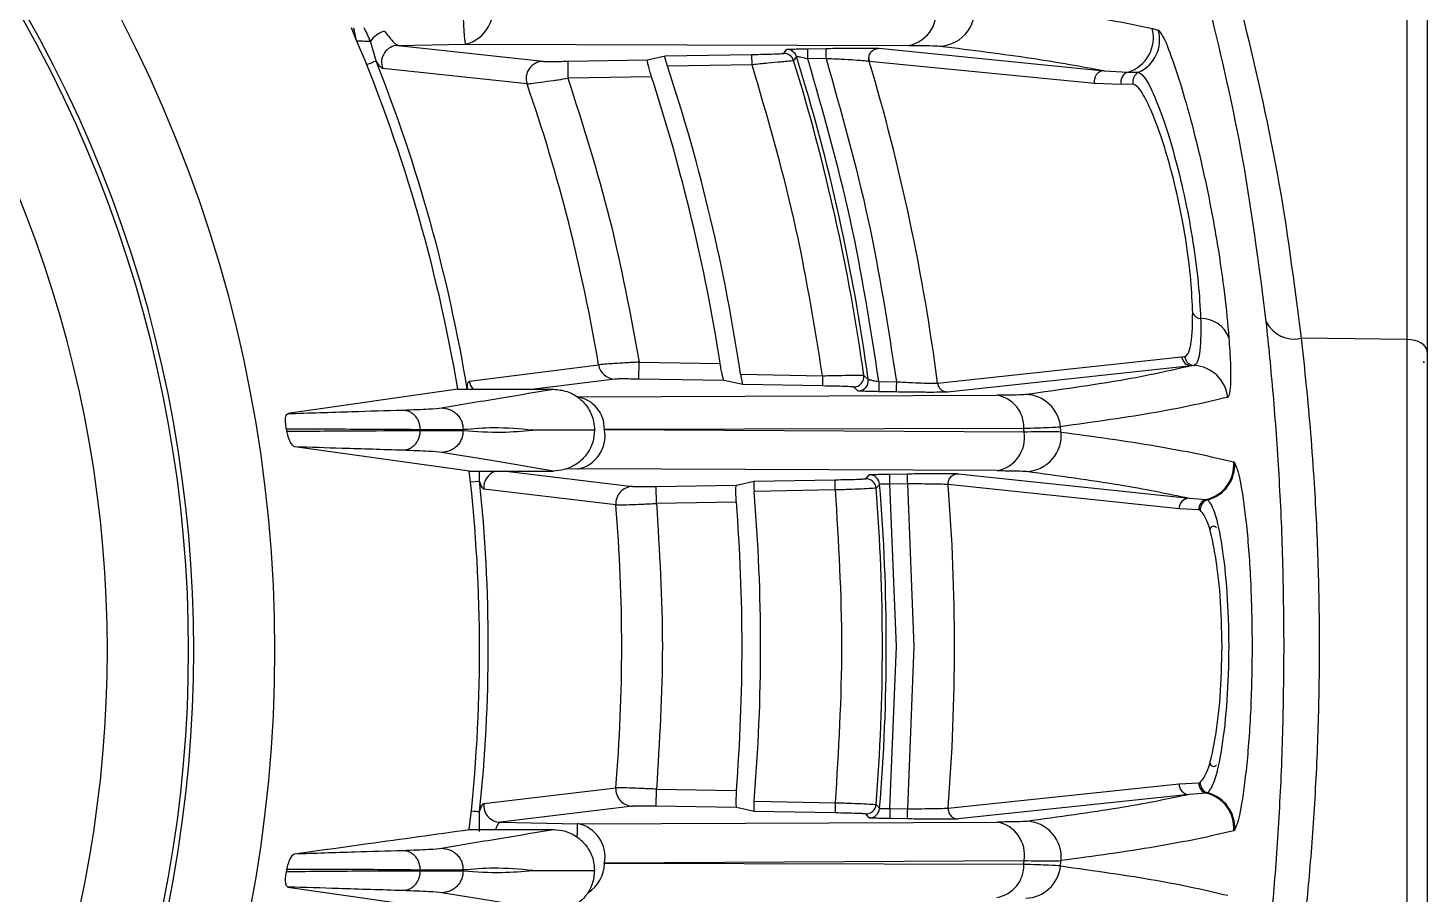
# Model space of a CAD drawing. Extents: x 7 to 135, y 3 to 97.
# Drawn here: x 130.494 to 132.547, y 41.153 to 42.424 of the extents above; entities that cross this region are included whole.
import ezdxf

# ---------------------------------------------------------------- set-up
doc = ezdxf.new("R2010")
doc.units = 0
doc.header["$MEASUREMENT"] = 0
doc.layers.add('OBJECT', color=7, linetype='CONTINUOUS')

msp = doc.modelspace()

# ---------------------------------------------------------------- linework, layer by layer
at = {"layer": 'OBJECT'}
for p, q in [((132.5466, 49.6965), (132.5466, 40.7239)), ((132.5171, 42.4468), (132.5171, 41.9668)), ((130.9759, 42.405), (130.972, 42.4237)), ((132.1433, 42.4231), (132.1525, 42.4203)), ((131.0047, 42.3754), (130.9966, 42.4041)), ((131.0372, 42.3982), (131.1361, 42.3999)), ((131.0372, 42.3982), (131.2492, 42.3748)), ((131.1361, 42.3999), (131.7866, 42.3981)), ((131.6029, 42.3864), (131.607, 42.3922)), ((131.6381, 42.3932), (131.6646, 42.3937)), ((131.6384, 42.3782), (131.6381, 42.3932)), ((131.7423, 42.3939), (132.073, 42.361)), ((131.2859, 42.3749), (131.403, 42.3769)), ((131.2859, 42.3749), (131.2863, 42.3499)), ((131.403, 42.3769), (131.4288, 42.3826)), ((131.4288, 42.3826), (131.5562, 42.3848)), ((131.5565, 42.3698), (131.4324, 42.3677)), ((131.5565, 42.3698), (131.5562, 42.3848)), ((131.6216, 42.3816), (131.6174, 42.3759)), ((131.6649, 42.3787), (131.6384, 42.3782)), ((131.7277, 42.3789), (131.7283, 42.3746)), ((131.7284, 42.3747), (131.7278, 42.3789)), ((132.0589, 42.3424), (131.7284, 42.3747)), ((131.2262, 42.3416), (131.0145, 42.3642)), ((131.409, 42.352), (131.2863, 42.3499)), ((132.073, 42.361), (132.1079, 42.359)), ((132.1079, 42.359), (132.1235, 42.3587)), ((132.0978, 42.341), (132.0589, 42.3424)), ((132.1153, 42.3414), (132.0978, 42.341)), ((132.5171, 41.9668), (132.3618, 41.9684)), ((132.5171, 41.9668), (132.5171, 41.0662)), ((131.8285, 41.9026), (132.1865, 41.9413)), ((132.1865, 41.9413), (132.191, 41.9417)), ((132.5417, 41.9345), (132.5417, 41.9346)), ((131.1416, 41.9056), (131.3311, 41.9295)), ((131.3904, 41.9085), (131.3908, 41.9335)), ((131.3908, 41.9335), (131.5096, 41.9314)), ((131.5395, 41.9156), (131.6598, 41.9135)), ((131.6598, 41.9135), (131.6595, 41.8985)), ((131.7203, 41.914), (131.7268, 41.9082)), ((132.201, 41.9281), (131.843, 41.8895)), ((132.2049, 41.9286), (132.201, 41.9281)), ((132.5417, 41.9323), (132.5417, 41.9323)), ((131.1246, 41.8937), (130.8755, 41.8579)), ((131.1246, 41.8937), (131.2649, 41.8937)), ((131.1377, 41.8937), (131.1385, 41.8938)), ((131.3551, 41.9086), (131.2368, 41.8937)), ((131.5156, 41.9063), (131.3904, 41.9085)), ((131.5429, 41.9006), (131.5156, 41.9063)), ((131.6595, 41.8985), (131.5429, 41.9006)), ((131.7117, 41.8912), (131.7052, 41.897)), ((131.7424, 41.9051), (131.7681, 41.9047)), ((131.3002, 41.8824), (131.9153, 41.8848)), ((131.7679, 41.8897), (131.7421, 41.8901)), ((131.0694, 41.8343), (131.0694, 41.8331)), ((131.1326, 41.8344), (131.1326, 41.833)), ((131.3252, 41.8338), (131.3252, 41.8336)), ((131.3397, 41.8351), (131.9549, 41.8365)), ((131.9555, 41.8309), (131.3398, 41.8343)), ((131.1416, 41.7737), (130.8854, 41.8091)), ((131.1416, 41.7737), (131.2649, 41.7737)), ((131.1566, 41.759), (131.1567, 41.7737)), ((131.1956, 41.7737), (131.3809, 41.751)), ((131.3003, 41.7767), (131.2821, 41.7764)), ((131.9158, 41.7743), (131.3003, 41.7767)), ((131.7584, 41.7692), (131.7839, 41.7697)), ((131.8586, 41.7698), (132.1976, 41.7339)), ((132.2643, 41.7862), (132.263, 41.7872)), ((131.1434, 41.7576), (131.1566, 41.759)), ((131.4158, 41.751), (131.5335, 41.7531)), ((131.4162, 41.7261), (131.4158, 41.751)), ((131.5335, 41.7531), (131.5594, 41.7588)), ((131.5594, 41.7588), (131.6781, 41.7609)), ((131.6784, 41.7459), (131.6781, 41.7609)), ((131.7231, 41.7624), (131.7284, 41.7682)), ((131.7436, 41.7544), (131.7383, 41.7486)), ((131.7842, 41.7547), (131.7587, 41.7543)), ((131.7683, 41.5165), (131.7587, 41.7543)), ((131.7842, 41.7547), (131.7938, 41.5165)), ((131.844, 41.7548), (131.844, 41.7537)), ((131.8441, 41.7537), (131.844, 41.7548)), ((132.1831, 41.718), (131.8441, 41.7537)), ((131.3566, 41.7239), (131.1628, 41.7473)), ((131.6784, 41.7459), (131.5594, 41.7438)), ((132.1976, 41.7339), (132.2232, 41.7321)), ((132.2232, 41.7321), (132.225, 41.7315)), ((131.5334, 41.7281), (131.4162, 41.7261)), ((132.2119, 41.7166), (132.1831, 41.718)), ((132.2138, 41.7161), (132.2119, 41.7166)), ((131.7587, 41.2788), (131.7683, 41.5165)), ((131.7938, 41.5165), (131.7842, 41.2783)), ((131.1628, 41.2857), (131.3566, 41.3091)), ((131.4158, 41.282), (131.4162, 41.307)), ((131.4162, 41.307), (131.5334, 41.3049)), ((131.8441, 41.2793), (132.1831, 41.315)), ((132.1976, 41.2991), (131.8586, 41.2632)), ((132.1831, 41.315), (132.2119, 41.3164)), ((132.2232, 41.3009), (132.1976, 41.2991)), ((132.2119, 41.3164), (132.2138, 41.3169)), ((132.225, 41.3015), (132.2232, 41.3009)), ((131.3809, 41.282), (131.1871, 41.2583)), ((131.5335, 41.2799), (131.4158, 41.282)), ((131.5594, 41.2742), (131.5335, 41.2799)), ((131.5594, 41.2892), (131.6784, 41.2871)), ((131.7383, 41.2844), (131.7436, 41.2786)), ((131.7587, 41.2788), (131.7842, 41.2783)), ((131.844, 41.2793), (131.844, 41.2782)), ((131.844, 41.2782), (131.8441, 41.2793)), ((131.1567, 41.2449), (131.1566, 41.274)), ((131.1871, 41.2583), (131.3003, 41.2563)), ((131.3003, 41.2563), (131.9158, 41.2587)), ((131.6781, 41.2721), (131.5594, 41.2742)), ((131.7284, 41.2648), (131.7231, 41.2706)), ((131.7839, 41.2633), (131.7584, 41.2638)), ((131.1416, 41.2477), (131.2649, 41.2477)), ((132.263, 41.2458), (132.2643, 41.2468)), ((131.9549, 41.1965), (131.3397, 41.1979)), ((131.3398, 41.1987), (131.9555, 41.2021)), ((131.0694, 41.1871), (131.0694, 41.1883)), ((131.1326, 41.187), (131.1326, 41.1884)), ((131.3252, 41.1876), (131.3252, 41.1878)), ((130.8755, 41.1634), (131.1246, 41.1277))]:
    msp.add_line(p, q, dxfattribs=at)
at = {"layer": 'OBJECT', "flags": 128}
for points in [[(130.9765, 42.405), (130.979, 42.4049), (130.982, 42.4048), (130.9849, 42.4046), (130.9877, 42.4045), (130.9902, 42.4044), (130.9926, 42.4043), (130.9948, 42.4042), (130.9966, 42.4041)], [(131.6646, 42.3937), (131.6646, 42.3934), (131.6646, 42.3925), (131.6647, 42.3911), (131.6647, 42.3892), (131.6647, 42.3869), (131.6648, 42.3844), (131.6648, 42.3816), (131.6649, 42.3787)], [(130.9909, 42.3699), (130.9936, 42.371), (130.997, 42.3723), (130.9999, 42.3735), (131.0022, 42.3744), (131.0038, 42.375), (131.0047, 42.3754)], [(132.5466, 41.9488), (132.5461, 41.9523), (132.5444, 41.9556), (132.5417, 41.9587), (132.538, 41.9614), (132.5336, 41.9637), (132.5285, 41.9654), (132.5229, 41.9664), (132.5171, 41.9668)], [(131.7424, 41.9051), (131.7423, 41.9022), (131.7423, 41.8994), (131.7422, 41.8969), (131.7422, 41.8946), (131.7422, 41.8927), (131.7421, 41.8913), (131.7421, 41.8905), (131.7421, 41.8901)], [(131.7681, 41.9047), (131.7681, 41.9018), (131.768, 41.899), (131.768, 41.8964), (131.768, 41.8942), (131.7679, 41.8923), (131.7679, 41.8909), (131.7679, 41.89), (131.7679, 41.8897)], [(131.7839, 41.7697), (131.7839, 41.7694), (131.7839, 41.7685), (131.784, 41.7671), (131.784, 41.7652), (131.784, 41.7629), (131.7841, 41.7604), (131.7841, 41.7576), (131.7842, 41.7547)], [(131.7587, 41.7543), (131.7586, 41.7571), (131.7586, 41.7599), (131.7585, 41.7625), (131.7585, 41.7648), (131.7584, 41.7666), (131.7584, 41.768), (131.7584, 41.7689), (131.7584, 41.7692)], [(131.6784, 41.2871), (131.6783, 41.2842), (131.6783, 41.2815), (131.6782, 41.2789), (131.6782, 41.2766), (131.6782, 41.2748), (131.6781, 41.2734), (131.6781, 41.2725), (131.6781, 41.2721)], [(131.7587, 41.2788), (131.7586, 41.2759), (131.7586, 41.2731), (131.7585, 41.2705), (131.7585, 41.2682), (131.7584, 41.2664), (131.7584, 41.265), (131.7584, 41.2641), (131.7584, 41.2638)], [(131.7842, 41.2783), (131.7841, 41.2754), (131.7841, 41.2726), (131.784, 41.2701), (131.784, 41.2678), (131.784, 41.2659), (131.7839, 41.2645), (131.7839, 41.2636), (131.7839, 41.2633)], [(131.1446, 41.2752), (131.1448, 41.2752), (131.1484, 41.2748), (131.1515, 41.2745), (131.1539, 41.2742), (131.1557, 41.2741), (131.1566, 41.274)]]:
    msp.add_lwpolyline(points, dxfattribs=at)
at = {"layer": 'OBJECT'}
for centre, radius, start, end in [((128.8466, 41.5107), 2.0098, 315.4001, 44.5999), ((128.8466, 41.5107), 1.8907, 318.3698, 41.6302), ((128.8466, 41.5107), 1.8831, 318.6329, 41.3671), ((128.8466, 41.5107), 1.764, 319.599, 40.401), ((131.1241, 42.4504), 0.0519, 283.4062, 19.6375), ((131.7757, 42.4481), 0.0512, 282.3927, 16.906), ((131.8303, 42.4496), 0.0525, 271.4584, 17.2011), ((128.8466, 41.5107), 2.31, 9.5438, 23.2808), ((131.0276, 42.3832), 0.0374, 106.7495, 146.016), ((132.0926, 42.4093), 0.0526, 286.9458, 15.2623), ((132.1017, 42.4066), 0.0526, 294.466, 15.102), ((131.0378, 42.3732), 0.025, 91.5274, 201.121), ((131.6031, 42.3714), 0.015, 17.2451, 90.9856), ((131.6073, 42.3772), 0.015, 17.3296, 90.9862), ((128.8466, 41.5165), 2.3227, 9.3487, 21.7023), ((131.2499, 42.3497), 0.025, 91.5013, 198.9276), ((128.8466, 41.5165), 2.7223, 8.4312, 18.2199), ((128.8466, 41.5165), 2.901, 7.876, 17.2309), ((128.8466, 41.5165), 2.9067, 7.7442, 17.3155), ((131.7296, 42.3706), 0.00426, 106.2795, 106.8054), ((128.8466, 41.5165), 3.0068, 7.3777, 16.5831), ((128.8466, 41.5165), 3.0068, 7.3777, 16.5831), ((128.8466, 41.5165), 2.6951, 8.8556, 18.0596), ((132.0734, 42.3461), 0.015, 91.5632, 194.2879), ((132.1124, 42.3446), 0.015, 107.32, 194.1889), ((132.1298, 42.345), 0.015, 114.911, 194.0512), ((128.8466, 41.5165), 2.5186, 9.4377, 19.1243), ((132.215, 42.0109), 0.0134, 204.0681, 267.815), ((132.2153, 41.9542), 0.0433, 20.2315, 91.1563), ((132.3517, 42.013), 0.0457, 206.2356, 282.7698), ((132.2014, 41.9431), 0.0149, 186.9989, 268.6154), ((132.2058, 41.9435), 0.0149, 186.9849, 266.5621), ((131.3557, 41.9335), 0.0249, 189.2358, 268.6975), ((131.7054, 41.912), 0.015, 269.0252, 7.851), ((132.202, 41.8762), 0.0525, 6.1133, 86.8309), ((131.1663, 41.9098), 0.0251, 189.5654, 219.7813), ((131.712, 41.9062), 0.015, 269.0248, 7.7192), ((131.2929, 41.8361), 0.0468, 358.7191, 81.0744), ((131.9079, 41.8383), 0.0471, 357.8394, 80.9476), ((131.9568, 41.8335), 0.0524, 5.6748, 88.6969), ((131.2912, 41.8253), 0.0495, 280.6002, 10.4822), ((128.8466, 41.5165), 3.1248, 5.7738, 5.8783), ((128.8466, 41.5165), 3.1787, 5.6762, 5.8165), ((131.907, 41.8227), 0.0492, 280.3884, 9.5393), ((131.9575, 41.8257), 0.0525, 271.3644, 5.6754), ((128.8466, 41.5107), 2.31, 353.4625, 6.5375), ((131.1878, 41.7497), 0.025, 106.8806, 185.6461), ((132.2107, 41.7831), 0.0525, 283.7619, 4.4778), ((132.2118, 41.7825), 0.0527, 284.5221, 4.0618), ((128.8466, 41.5165), 2.3227, 354.0063, 5.9937), ((131.3815, 41.726), 0.025, 91.3766, 184.7414), ((131.7234, 41.7474), 0.015, 4.6084, 90.9812), ((131.7286, 41.7532), 0.015, 4.7141, 90.9812), ((128.8466, 41.5165), 2.9067, 355.3046, 4.6954), ((128.8466, 41.5165), 3.0068, 355.4759, 4.5241), ((131.8446, 41.7464), 0.00728, 94.3556, 94.664), ((128.8466, 41.5165), 3.0068, 355.4759, 4.5241), ((128.8466, 41.5165), 2.7223, 355.2106, 4.7894), ((128.8466, 41.5165), 2.901, 355.4106, 4.5894), ((132.198, 41.719), 0.015, 91.4561, 183.5253), ((132.2268, 41.7175), 0.015, 104.0858, 183.5496), ((132.229, 41.7169), 0.0151, 105.1709, 182.8183), ((128.8466, 41.5165), 2.5186, 355.2757, 4.7243), ((128.8466, 41.5165), 2.6951, 355.497, 4.503), ((132.2334, 41.6877), 0.005, 32.5681, 180), ((132.2334, 41.3453), 0.005, 180, 327.4319), ((131.3815, 41.307), 0.025, 175.2586, 268.6234), ((132.198, 41.314), 0.015, 176.4746, 268.5438), ((132.2268, 41.3155), 0.015, 176.4507, 255.9139), ((132.229, 41.3161), 0.0151, 177.1817, 254.8291), ((132.2107, 41.2499), 0.0525, 355.5222, 76.2381), ((132.2118, 41.2505), 0.0527, 355.9382, 75.478), ((131.1877, 41.2833), 0.025, 174.3065, 268.6167), ((131.7234, 41.2856), 0.015, 269.0191, 355.3913), ((131.7286, 41.2798), 0.015, 269.0186, 355.2858), ((131.8446, 41.2866), 0.00728, 265.336, 265.6444), ((131.907, 41.2103), 0.0492, 350.4607, 79.6116), ((131.9575, 41.2073), 0.0525, 354.3246, 88.6356), ((131.2912, 41.2077), 0.0495, 349.5178, 79.3998), ((131.2866, 41.1996), 0.0532, 303.058, 358.1623), ((131.9079, 41.1947), 0.0471, 279.0526, 2.1605), ((128.8466, 41.5165), 3.1248, 354.1217, 354.2262), ((128.8466, 41.5165), 3.1787, 354.1835, 354.3238), ((131.9568, 41.1995), 0.0524, 271.3029, 354.3252)]:
    msp.add_arc(centre, radius, start, end, dxfattribs=at)
for centre, major_axis, ratio, start_param, end_param in [((132.54, 41.9323), (0, 0.02), 0.087489, 4.712389, 4.825014), ((129.2078, 41.5107), (1.6983, 0), 0.977124, 0.194908, 0.196859), ((129.2078, 41.5107), (1.6983, 0), 0.977124, 6.086326, 6.088277)]:
    msp.add_ellipse(centre, major_axis=major_axis, ratio=ratio, start_param=start_param, end_param=end_param, dxfattribs=at)
for points, knots in [([(131.1319, 42.4556), (131.1321, 42.4487), (131.1325, 42.4378), (131.1331, 42.4262), (131.1334, 42.4205), (131.1336, 42.4178), (131.1337, 42.4164), (131.1338, 42.4157), (131.1338, 42.4154), (131.1338, 42.4152), (131.1338, 42.4152), (131.1338, 42.4151), (131.1338, 42.4151), (131.1338, 42.4151), (131.1338, 42.4151), (131.1338, 42.4151), (131.1338, 42.4151), (131.1338, 42.4151), (131.1338, 42.4151), (131.1341, 42.4134), (131.1342, 42.4092), (131.1352, 42.4021), (131.1357, 42.4008), (131.1361, 42.3999)], [0, 0, 0, 0, 0.239334, 0.376216, 0.448939, 0.486362, 0.505338, 0.514893, 0.519686, 0.522086, 0.523288, 0.523889, 0.524189, 0.52434, 0.524415, 0.524452, 0.524471, 0.52448, 0.524485, 0.524489, 0.607251, 0.760495, 1, 1, 1, 1]), ([(131.8805, 42.4652), (131.9141, 42.4608), (131.9832, 42.4519), (132.0717, 42.4379), (132.119, 42.4281), (132.1433, 42.4231)], [0, 0, 0, 0, 0.315, 0.648332, 1, 1, 1, 1]), ([(132.3108, 41.9928), (132.3, 42.0776), (132.2797, 42.2364), (132.2422, 42.3934), (132.2248, 42.4666)], [0, 0, 0, 0, 0.533731, 1, 1, 1, 1]), ([(132.2744, 42.4494), (132.2933, 42.3699), (132.3312, 42.2105), (132.3516, 42.0492), (132.3618, 41.9684)], [0, 0, 0, 0, 0.4987888, 1, 1, 1, 1]), ([(130.9966, 42.4041), (130.9962, 42.4051), (130.9955, 42.4066), (130.9944, 42.4092), (130.9928, 42.4127), (130.9904, 42.4177), (130.9884, 42.4216), (130.9874, 42.4237)], [0, 0, 0, 0, 0.155252, 0.251305, 0.411996, 0.691496, 1, 1, 1, 1]), ([(131.0169, 42.419), (131.0212, 42.4135), (131.0277, 42.4052), (131.0341, 42.3992), (131.0362, 42.3985), (131.0372, 42.3982)], [0, 0, 0, 0, 0.498083, 0.757944, 1, 1, 1, 1]), ([(132.1525, 42.4203), (132.1551, 42.4173), (132.1602, 42.4113), (132.1743, 42.375), (132.1909, 42.3231), (132.2085, 42.2574), (132.2253, 42.1833), (132.2395, 42.1063), (132.2503, 42.0311), (132.2541, 41.9898), (132.2559, 41.9692)], [0, 0, 0, 0, 0.125399, 0.250033, 0.374937, 0.500007, 0.625107, 0.75017, 0.875156, 1, 1, 1, 1]), ([(131.5562, 42.3848), (131.5622, 42.3849), (131.574, 42.3852), (131.5895, 42.3856), (131.5983, 42.386), (131.6022, 42.3862), (131.6026, 42.3863), (131.6029, 42.3864)], [0, 0, 0, 0, 0.249796, 0.499322, 0.748641, 0.874246, 1, 1, 1, 1]), ([(131.607, 42.3922), (131.6072, 42.3922), (131.6075, 42.3923), (131.6101, 42.3925), (131.6159, 42.3927), (131.6262, 42.393), (131.6341, 42.3932), (131.6381, 42.3932)], [0, 0, 0, 0, 0.125387, 0.250871, 0.500274, 0.749234, 1, 1, 1, 1]), ([(131.6646, 42.3937), (131.6739, 42.3938), (131.6925, 42.3941), (131.7169, 42.3943), (131.7357, 42.3943), (131.7401, 42.394), (131.7423, 42.3939)], [0, 0, 0, 0, 0.250139, 0.500155, 0.750081, 1, 1, 1, 1]), ([(131.7277, 42.3789), (131.7279, 42.3809), (131.7283, 42.3838), (131.7302, 42.3874), (131.7328, 42.3904), (131.7369, 42.3932), (131.7406, 42.3937), (131.7423, 42.3939)], [0, 0, 0, 0, 0.251217, 0.383338, 0.515968, 0.770808, 1, 1, 1, 1]), ([(131.7866, 42.3981), (131.7978, 42.398), (131.8202, 42.3979), (131.8278, 42.3974), (131.8316, 42.3971)], [0, 0, 0, 0, 0.501562, 1, 1, 1, 1]), ([(131.8316, 42.3971), (131.8788, 42.3913), (131.9734, 42.3795), (132.0397, 42.3672), (132.073, 42.361)], [0, 0, 0, 0, 0.498752, 1, 1, 1, 1]), ([(131.0145, 42.3642), (131.0133, 42.3648), (131.0109, 42.366), (131.0067, 42.3723), (131.0047, 42.3754)], [0, 0, 0, 0, 0.502297, 1, 1, 1, 1]), ([(131.2492, 42.3748), (131.2503, 42.3747), (131.2524, 42.3746), (131.2613, 42.3746), (131.2728, 42.3747), (131.2815, 42.3748), (131.2859, 42.3749)], [0, 0, 0, 0, 0.249808, 0.499704, 0.749175, 1, 1, 1, 1]), ([(131.409, 42.352), (131.4081, 42.3549), (131.4063, 42.3606), (131.4041, 42.3682), (131.4029, 42.3738), (131.4026, 42.3765), (131.4029, 42.3768), (131.403, 42.3769)], [0, 0, 0, 0, 0.226999, 0.454289, 0.67365, 0.882634, 1, 1, 1, 1]), ([(131.4324, 42.3677), (131.4318, 42.3694), (131.4307, 42.3728), (131.4295, 42.3774), (131.4287, 42.3807), (131.4285, 42.3823), (131.4287, 42.3825), (131.4288, 42.3826)], [0, 0, 0, 0, 0.227057, 0.454411, 0.67366, 0.882514, 1, 1, 1, 1]), ([(131.6174, 42.3759), (131.6165, 42.3757), (131.615, 42.3754), (131.6072, 42.3745), (131.5969, 42.3735), (131.5799, 42.3719), (131.5643, 42.3705), (131.5565, 42.3698)], [0, 0, 0, 0, 0.243737, 0.370645, 0.50077, 0.750265, 1, 1, 1, 1]), ([(131.6598, 41.9135), (131.6473, 41.9907), (131.6223, 42.1449), (131.5784, 42.2948), (131.5565, 42.3698)], [0, 0, 0, 0, 0.5, 1, 1, 1, 1]), ([(131.6384, 42.3782), (131.636, 42.3788), (131.6319, 42.3797), (131.6274, 42.3807), (131.6246, 42.3812), (131.6229, 42.3815), (131.6218, 42.3817), (131.6217, 42.3817), (131.6216, 42.3816)], [0, 0, 0, 0, 0.289501, 0.499701, 0.63435, 0.761751, 0.883156, 1, 1, 1, 1]), ([(131.7424, 41.9051), (131.73, 41.9851), (131.7051, 42.1449), (131.6606, 42.3005), (131.6384, 42.3782)], [0, 0, 0, 0, 0.5, 1, 1, 1, 1]), ([(131.7283, 42.3746), (131.7266, 42.3749), (131.7229, 42.3754), (131.7076, 42.3764), (131.6874, 42.3776), (131.6724, 42.3783), (131.6649, 42.3787)], [0, 0, 0, 0, 0.239397, 0.499824, 0.74984, 1, 1, 1, 1]), ([(131.6649, 42.3787), (131.687, 42.3008), (131.7312, 42.1449), (131.7558, 41.9847), (131.7681, 41.9047)], [0, 0, 0, 0, 0.5, 1, 1, 1, 1]), ([(131.2262, 42.3416), (131.2278, 42.3418), (131.2311, 42.3421), (131.2454, 42.3441), (131.2605, 42.3462), (131.2743, 42.3481), (131.2816, 42.3492), (131.2863, 42.3499)], [0, 0, 0, 0, 0.239221, 0.499413, 0.749031, 0.83492, 1, 1, 1, 1]), ([(131.2863, 42.3499), (131.3081, 42.2816), (131.3516, 42.1449), (131.3777, 42.004), (131.3908, 41.9335)], [0, 0, 0, 0, 0.5, 1, 1, 1, 1]), ([(132.1235, 42.3587), (132.1266, 42.3567), (132.1328, 42.3528), (132.1468, 42.3246), (132.1623, 42.2836), (132.178, 42.2311), (132.1924, 42.1713), (132.2038, 42.1088), (132.2118, 42.0476), (132.2136, 42.0142), (132.2145, 41.9975)], [0, 0, 0, 0, 0.1259449, 0.2510607, 0.3759106, 0.5005459, 0.6251226, 0.7498247, 0.8747774, 1, 1, 1, 1]), ([(132.2028, 42.0054), (132.2022, 42.0209), (132.201, 42.052), (132.1938, 42.1092), (132.1831, 42.1678), (132.1694, 42.2238), (132.1541, 42.2727), (132.1389, 42.3107), (132.125, 42.3364), (132.1185, 42.3397), (132.1153, 42.3414)], [0, 0, 0, 0, 0.124852, 0.24967, 0.374509, 0.499431, 0.624474, 0.749587, 0.874619, 1, 1, 1, 1]), ([(132.191, 41.9417), (132.1928, 41.9426), (132.1963, 41.9445), (132.2001, 41.9576), (132.2026, 41.9773), (132.2027, 41.996), (132.2028, 42.0054)], [0, 0, 0, 0, 0.249686, 0.500038, 0.748855, 1, 1, 1, 1]), ([(132.2145, 41.9975), (132.2146, 41.9874), (132.2149, 41.9672), (132.213, 41.9459), (132.2098, 41.9317), (132.2065, 41.9296), (132.2049, 41.9286)], [0, 0, 0, 0, 0.251033, 0.499842, 0.750237, 1, 1, 1, 1]), ([(132.3369, 41.5165), (132.3366, 41.5591), (132.3358, 41.6446), (132.33, 41.7689), (132.3215, 41.8875), (132.3144, 41.9577), (132.3108, 41.9928)], [0, 0, 0, 0, 0.2495485, 0.4999685, 0.7498325, 1, 1, 1, 1]), ([(132.2559, 41.9692), (132.2568, 41.9564), (132.2585, 41.931), (132.2586, 41.904), (132.2573, 41.8858), (132.2553, 41.8831), (132.2542, 41.8818)], [0, 0, 0, 0, 0.251428, 0.50031, 0.75055, 1, 1, 1, 1]), ([(132.3618, 41.9684), (132.3644, 41.9454), (132.3694, 41.9009), (132.3759, 41.829), (132.3822, 41.7418), (132.3872, 41.6374), (132.3891, 41.517), (132.3872, 41.3965), (132.3816, 41.2784), (132.3728, 41.165), (132.3655, 41.098), (132.3618, 41.0646)], [0, 0, 0, 0, 0.08716, 0.168378, 0.249871, 0.377197, 0.499566, 0.621999, 0.749352, 0.874781, 1, 1, 1, 1]), ([(132.5417, 41.9345), (132.5417, 41.9343), (132.5417, 41.9336), (132.5417, 41.9329), (132.5417, 41.9323)], [0, 0, 0, 0, 0.250082, 1, 1, 1, 1]), ([(132.5466, 41.9488), (132.5466, 41.9183), (132.5466, 41.8561), (132.5466, 41.7501), (132.5466, 41.6358), (132.5466, 41.5165), (132.5466, 41.3972), (132.5466, 41.2829), (132.5466, 41.1769), (132.5466, 41.1147), (132.5466, 41.0842)], [0, 0, 0, 0, 0.1193153, 0.2433734, 0.3708078, 0.5, 0.6291923, 0.7566267, 0.8806848, 1, 1, 1, 1]), ([(131.3908, 41.9335), (131.3865, 41.9332), (131.3782, 41.9327), (131.3644, 41.9319), (131.3494, 41.931), (131.3359, 41.93), (131.3327, 41.9296), (131.3311, 41.9295)], [0, 0, 0, 0, 0.150499, 0.28421, 0.500576, 0.757156, 1, 1, 1, 1]), ([(131.5156, 41.9063), (131.5153, 41.9066), (131.5147, 41.9073), (131.5134, 41.9118), (131.5119, 41.9182), (131.5106, 41.9252), (131.5099, 41.9297), (131.5096, 41.9314)], [0, 0, 0, 0, 0.215818, 0.431529, 0.649864, 0.870926, 1, 1, 1, 1]), ([(131.5395, 41.9156), (131.5397, 41.9139), (131.5403, 41.9105), (131.5412, 41.9059), (131.542, 41.9025), (131.5426, 41.9008), (131.5429, 41.9006), (131.5429, 41.9006)], [0, 0, 0, 0, 0.220976, 0.441913, 0.663512, 0.883732, 1, 1, 1, 1]), ([(131.6598, 41.9135), (131.6648, 41.9136), (131.6726, 41.9138), (131.6874, 41.914), (131.7001, 41.9142), (131.7102, 41.9143), (131.7179, 41.9142), (131.7193, 41.9141), (131.7203, 41.914)], [0, 0, 0, 0, 0.160615, 0.251041, 0.500138, 0.632037, 0.759464, 1, 1, 1, 1]), ([(132.201, 41.9281), (132.1694, 41.9209), (132.1062, 41.9065), (132.0074, 41.8927), (131.958, 41.8858)], [0, 0, 0, 0, 0.499931, 1, 1, 1, 1]), ([(131.1009, 41.8664), (131.1311, 41.8715), (131.1851, 41.8806), (131.2405, 41.8897), (131.2649, 41.8937)], [0, 0, 0, 0, 0.560008, 1, 1, 1, 1]), ([(131.1385, 41.8938), (131.1387, 41.8971), (131.1392, 41.9038), (131.1408, 41.905), (131.1416, 41.9056)], [0, 0, 0, 0, 0.500346, 1, 1, 1, 1]), ([(131.2649, 41.8937), (131.2717, 41.893), (131.2854, 41.8917), (131.3036, 41.8812), (131.3172, 41.8658), (131.3242, 41.849), (131.3249, 41.8381), (131.3252, 41.8338)], [0, 0, 0, 0, 0.2172039, 0.434334, 0.6501679, 0.8643911, 1, 1, 1, 1]), ([(131.3904, 41.9085), (131.3861, 41.9086), (131.3776, 41.9087), (131.3665, 41.9088), (131.3581, 41.9087), (131.3561, 41.9086), (131.3551, 41.9086)], [0, 0, 0, 0, 0.250059, 0.50002, 0.749737, 1, 1, 1, 1]), ([(131.7052, 41.897), (131.7044, 41.8971), (131.7028, 41.8973), (131.6921, 41.8978), (131.6771, 41.8982), (131.6654, 41.8984), (131.6595, 41.8985)], [0, 0, 0, 0, 0.2499363, 0.49971, 0.7494137, 1, 1, 1, 1]), ([(131.7268, 41.9082), (131.7271, 41.9081), (131.7275, 41.9079), (131.7295, 41.9075), (131.7318, 41.907), (131.7348, 41.9064), (131.7385, 41.9057), (131.741, 41.9053), (131.7424, 41.9051)], [0, 0, 0, 0, 0.237394, 0.36548, 0.499845, 0.685089, 0.826416, 1, 1, 1, 1]), ([(131.7681, 41.9047), (131.7762, 41.9043), (131.7909, 41.9035), (131.8098, 41.9027), (131.8236, 41.9024), (131.8269, 41.9025), (131.8285, 41.9026)], [0, 0, 0, 0, 0.275543, 0.500051, 0.755367, 1, 1, 1, 1]), ([(131.8285, 41.9026), (131.8289, 41.9009), (131.8297, 41.8974), (131.8332, 41.8931), (131.8378, 41.8902), (131.8413, 41.8897), (131.843, 41.8895)], [0, 0, 0, 0, 0.241912, 0.499999, 0.758085, 1, 1, 1, 1]), ([(131.7421, 41.8901), (131.7382, 41.8902), (131.7304, 41.8904), (131.7204, 41.8906), (131.7133, 41.8909), (131.7123, 41.8911), (131.7117, 41.8912)], [0, 0, 0, 0, 0.250073, 0.499952, 0.749382, 1, 1, 1, 1]), ([(131.843, 41.8895), (131.841, 41.8894), (131.8369, 41.8892), (131.819, 41.8891), (131.7953, 41.8892), (131.777, 41.8895), (131.7679, 41.8897)], [0, 0, 0, 0, 0.249736, 0.499486, 0.749259, 1, 1, 1, 1]), ([(131.958, 41.8858), (131.9545, 41.8856), (131.9474, 41.8851), (131.926, 41.8849), (131.9153, 41.8848)], [0, 0, 0, 0, 0.501551, 1, 1, 1, 1]), ([(132.2542, 41.8818), (132.2222, 41.8743), (132.1587, 41.8596), (132.0586, 41.8456), (132.009, 41.8386)], [0, 0, 0, 0, 0.50338, 1, 1, 1, 1]), ([(130.8733, 41.8353), (130.8731, 41.8363), (130.8727, 41.8382), (130.8723, 41.8415), (130.8719, 41.8452), (130.8719, 41.8497), (130.8727, 41.8563), (130.8743, 41.8572), (130.8755, 41.8579)], [0, 0, 0, 0, 0.052381, 0.104941, 0.166385, 0.263156, 0.457427, 1, 1, 1, 1]), ([(130.8755, 41.8579), (130.9067, 41.8589), (130.9624, 41.8607), (131.0192, 41.8625), (131.0442, 41.8632)], [0, 0, 0, 0, 0.560034, 1, 1, 1, 1]), ([(131.0442, 41.8632), (131.0582, 41.8637), (131.086, 41.8647), (131.0959, 41.8658), (131.1009, 41.8664)], [0, 0, 0, 0, 0.500727, 1, 1, 1, 1]), ([(131.0442, 41.8632), (131.0474, 41.8628), (131.0522, 41.8622), (131.058, 41.8586), (131.0621, 41.8548), (131.0653, 41.8502), (131.0684, 41.8435), (131.069, 41.8379), (131.0694, 41.8343)], [0, 0, 0, 0, 0.239578, 0.368438, 0.5, 0.631563, 0.760422, 1, 1, 1, 1]), ([(131.1009, 41.8664), (131.1048, 41.8659), (131.111, 41.8653), (131.1184, 41.8613), (131.1235, 41.8571), (131.1276, 41.852), (131.1315, 41.8446), (131.1322, 41.8384), (131.1326, 41.8344)], [0, 0, 0, 0, 0.239487, 0.36838, 0.500001, 0.631622, 0.760516, 1, 1, 1, 1]), ([(131.0694, 41.8343), (131.0328, 41.8345), (130.9674, 41.8349), (130.9021, 41.8351), (130.8733, 41.8353)], [0, 0, 0, 0, 0.5600036, 1, 1, 1, 1]), ([(130.8739, 41.8321), (130.9104, 41.8323), (130.9756, 41.8328), (131.0407, 41.833), (131.0694, 41.8331)], [0, 0, 0, 0, 0.560005, 1, 1, 1, 1]), ([(130.8854, 41.8091), (130.8844, 41.8096), (130.8826, 41.8103), (130.8795, 41.815), (130.8769, 41.821), (130.8749, 41.8276), (130.8742, 41.8308), (130.8739, 41.8321)], [0, 0, 0, 0, 0.307716, 0.577846, 0.849686, 0.938705, 1, 1, 1, 1]), ([(131.0694, 41.8331), (131.069, 41.8295), (131.0684, 41.8239), (131.0653, 41.8172), (131.0621, 41.8125), (131.058, 41.8088), (131.0522, 41.8052), (131.0474, 41.8045), (131.0442, 41.8041)], [0, 0, 0, 0, 0.239576, 0.368438, 0.5, 0.631562, 0.760422, 1, 1, 1, 1]), ([(131.1326, 41.8344), (131.1268, 41.8343), (131.1153, 41.8342), (131.0847, 41.8342), (131.0694, 41.8343)], [0, 0, 0, 0, 0.499957, 1, 1, 1, 1]), ([(131.0694, 41.8331), (131.0847, 41.8331), (131.1153, 41.8331), (131.1268, 41.833), (131.1326, 41.833)], [0, 0, 0, 0, 0.500043, 1, 1, 1, 1]), ([(131.1326, 41.833), (131.1322, 41.829), (131.1315, 41.8228), (131.1276, 41.8154), (131.1235, 41.8102), (131.1184, 41.8061), (131.111, 41.8021), (131.1048, 41.8014), (131.1009, 41.801)], [0, 0, 0, 0, 0.239485, 0.368379, 0.5, 0.63162, 0.760514, 1, 1, 1, 1]), ([(131.2344, 41.8337), (131.2154, 41.8354), (131.1815, 41.8384), (131.1476, 41.8356), (131.1326, 41.8344)], [0, 0, 0, 0, 0.560059, 1, 1, 1, 1]), ([(131.1326, 41.833), (131.1516, 41.8317), (131.1856, 41.8294), (131.2195, 41.8324), (131.2344, 41.8337)], [0, 0, 0, 0, 0.559941, 1, 1, 1, 1]), ([(131.3244, 41.8337), (131.3243, 41.8337), (131.3074, 41.8337), (131.28, 41.8337), (131.2503, 41.8337), (131.2372, 41.8337), (131.2345, 41.8337), (131.2344, 41.8337)], [0, 0, 0, 0, 0.002274, 0.563506, 0.91051, 0.997261, 1, 1, 1, 1]), ([(131.3252, 41.8336), (131.3247, 41.8277), (131.3236, 41.8151), (131.3144, 41.7975), (131.2998, 41.7834), (131.2824, 41.7751), (131.2703, 41.7741), (131.2649, 41.7737)], [0, 0, 0, 0, 0.187683, 0.40036, 0.613504, 0.827952, 1, 1, 1, 1]), ([(131.3252, 41.8338), (131.325, 41.8338), (131.3248, 41.8337), (131.3245, 41.8337), (131.3244, 41.8337)], [0, 0, 0, 0, 0.56, 1, 1, 1, 1]), ([(131.3244, 41.8337), (131.3245, 41.8337), (131.3248, 41.8336), (131.3251, 41.8336), (131.3252, 41.8336)], [0, 0, 0, 0, 0.560003, 1, 1, 1, 1]), ([(131.3398, 41.8343), (131.3398, 41.8343), (131.3397, 41.8344), (131.3396, 41.8344), (131.3395, 41.8345), (131.3395, 41.8346), (131.3395, 41.8347), (131.3395, 41.8348), (131.3395, 41.8348), (131.3395, 41.8349), (131.3395, 41.835), (131.3395, 41.835), (131.3396, 41.8351), (131.3397, 41.8351), (131.3397, 41.8351)], [0, 0, 0, 0, 0.148713, 0.270417, 0.325991, 0.38103, 0.499355, 0.560287, 0.614855, 0.66649, 0.718951, 0.77602, 0.84074, 1, 1, 1, 1]), ([(131.9549, 41.8365), (131.9686, 41.8369), (131.9956, 41.8376), (132.0045, 41.8383), (132.009, 41.8386)], [0, 0, 0, 0, 0.503406, 1, 1, 1, 1]), ([(132.0098, 41.8309), (132.0054, 41.8311), (131.9964, 41.8314), (131.9694, 41.831), (131.9555, 41.8309)], [0, 0, 0, 0, 0.488528, 1, 1, 1, 1]), ([(132.0098, 41.8309), (132.034, 41.8276), (132.0839, 41.8209), (132.1502, 41.8104), (132.2121, 41.7991), (132.2458, 41.7912), (132.263, 41.7872)], [0, 0, 0, 0, 0.22962, 0.472827, 0.72962, 1, 1, 1, 1]), ([(131.0442, 41.8041), (131.0144, 41.8051), (130.9611, 41.8067), (130.9085, 41.8084), (130.8854, 41.8091)], [0, 0, 0, 0, 0.559976, 1, 1, 1, 1]), ([(131.1009, 41.801), (131.0959, 41.8015), (131.086, 41.8026), (131.0582, 41.8036), (131.0442, 41.8041)], [0, 0, 0, 0, 0.499273, 1, 1, 1, 1]), ([(131.2649, 41.7737), (131.2348, 41.7788), (131.181, 41.7879), (131.1253, 41.797), (131.1009, 41.801)], [0, 0, 0, 0, 0.56001, 1, 1, 1, 1]), ([(131.7839, 41.7697), (131.793, 41.7698), (131.8112, 41.7701), (131.8348, 41.7703), (131.8525, 41.7702), (131.8566, 41.77), (131.8586, 41.7698)], [0, 0, 0, 0, 0.250086, 0.50011, 0.750077, 1, 1, 1, 1]), ([(131.844, 41.7548), (131.8442, 41.7567), (131.8445, 41.7596), (131.8463, 41.7631), (131.8482, 41.7655), (131.8506, 41.7674), (131.854, 41.7693), (131.8568, 41.7696), (131.8586, 41.7698)], [0, 0, 0, 0, 0.242731, 0.37241, 0.504174, 0.63533, 0.763258, 1, 1, 1, 1]), ([(131.9158, 41.7743), (131.9266, 41.7742), (131.9481, 41.774), (131.9552, 41.7735), (131.9588, 41.7733)], [0, 0, 0, 0, 0.501585, 1, 1, 1, 1]), ([(131.9588, 41.7733), (132.0064, 41.7669), (132.1016, 41.754), (132.1656, 41.7406), (132.1976, 41.7339)], [0, 0, 0, 0, 0.499771, 1, 1, 1, 1]), ([(132.2643, 41.7862), (132.267, 41.7796), (132.2723, 41.7664), (132.2814, 41.7024), (132.2886, 41.6164), (132.2896, 41.5498), (132.2901, 41.5165)], [0, 0, 0, 0, 0.250566, 0.50035, 0.750175, 1, 1, 1, 1]), ([(131.1628, 41.7473), (131.1619, 41.7479), (131.16, 41.7491), (131.1577, 41.7557), (131.1566, 41.759)], [0, 0, 0, 0, 0.500835, 1, 1, 1, 1]), ([(131.3809, 41.751), (131.3819, 41.7509), (131.3838, 41.7508), (131.3921, 41.7508), (131.4031, 41.7508), (131.4115, 41.751), (131.4158, 41.751)], [0, 0, 0, 0, 0.249997, 0.499942, 0.749548, 1, 1, 1, 1]), ([(131.5334, 41.7281), (131.5332, 41.7309), (131.5328, 41.7365), (131.5326, 41.744), (131.5327, 41.7496), (131.533, 41.7526), (131.5334, 41.753), (131.5335, 41.7531)], [0, 0, 0, 0, 0.216321, 0.432666, 0.648512, 0.864294, 1, 1, 1, 1]), ([(131.5594, 41.7588), (131.5592, 41.7586), (131.559, 41.7582), (131.5588, 41.7555), (131.5589, 41.7517), (131.5591, 41.7475), (131.5593, 41.7448), (131.5594, 41.7438)], [0, 0, 0, 0, 0.216892, 0.4338198, 0.6499254, 0.8655489, 1, 1, 1, 1]), ([(131.6781, 41.7609), (131.684, 41.761), (131.6956, 41.7612), (131.7104, 41.7616), (131.7209, 41.7621), (131.7224, 41.7623), (131.7231, 41.7624)], [0, 0, 0, 0, 0.249995, 0.499787, 0.749466, 1, 1, 1, 1]), ([(131.7284, 41.7682), (131.7289, 41.7683), (131.7299, 41.7684), (131.7368, 41.7687), (131.7467, 41.769), (131.7545, 41.7692), (131.7584, 41.7692)], [0, 0, 0, 0, 0.250028, 0.49986, 0.749221, 1, 1, 1, 1]), ([(131.7587, 41.7543), (131.7575, 41.7543), (131.7554, 41.7544), (131.7517, 41.7545), (131.7477, 41.7546), (131.7443, 41.7546), (131.7438, 41.7545), (131.7436, 41.7544)], [0, 0, 0, 0, 0.142656, 0.273845, 0.500996, 0.753143, 1, 1, 1, 1]), ([(131.844, 41.7537), (131.8425, 41.7538), (131.8393, 41.7541), (131.8252, 41.7545), (131.806, 41.7547), (131.7915, 41.7547), (131.7842, 41.7547)], [0, 0, 0, 0, 0.2373225, 0.5000742, 0.750006, 1, 1, 1, 1]), ([(131.7383, 41.7486), (131.7373, 41.7485), (131.7353, 41.7482), (131.7218, 41.7475), (131.7059, 41.7469), (131.6911, 41.7463), (131.6827, 41.746), (131.6784, 41.7459)], [0, 0, 0, 0, 0.247956, 0.499511, 0.729887, 0.860094, 1, 1, 1, 1]), ([(132.225, 41.7315), (132.2285, 41.7266), (132.2355, 41.7167), (132.2461, 41.6662), (132.2537, 41.5973), (132.2566, 41.5164), (132.2537, 41.4356), (132.2461, 41.3667), (132.2355, 41.3163), (132.2285, 41.3064), (132.225, 41.3015)], [0, 0, 0, 0, 0.125649, 0.250726, 0.375502, 0.500092, 0.624667, 0.749422, 0.874515, 1, 1, 1, 1]), ([(131.3566, 41.7239), (131.3581, 41.7239), (131.3614, 41.7239), (131.3753, 41.7244), (131.3945, 41.7251), (131.409, 41.7257), (131.4162, 41.7261)], [0, 0, 0, 0, 0.235024, 0.499888, 0.74993, 1, 1, 1, 1]), ([(132.2459, 41.5165), (132.2453, 41.5417), (132.2442, 41.5921), (132.236, 41.6563), (132.2251, 41.7028), (132.2176, 41.7117), (132.2138, 41.7161)], [0, 0, 0, 0, 0.249291, 0.4989525, 0.7490836, 1, 1, 1, 1]), ([(132.2138, 41.3169), (132.2176, 41.3213), (132.2251, 41.3302), (132.236, 41.3767), (132.2442, 41.4409), (132.2453, 41.4913), (132.2459, 41.5165)], [0, 0, 0, 0, 0.25068, 0.500935, 0.750645, 1, 1, 1, 1]), ([(132.2901, 41.5165), (132.2896, 41.4832), (132.2886, 41.4165), (132.2814, 41.3305), (132.2723, 41.2666), (132.267, 41.2534), (132.2643, 41.2468)], [0, 0, 0, 0, 0.24993, 0.499886, 0.749919, 1, 1, 1, 1]), ([(132.3108, 41.0402), (132.3144, 41.0753), (132.3216, 41.1457), (132.33, 41.2641), (132.3358, 41.3885), (132.3366, 41.4738), (132.3369, 41.5165)], [0, 0, 0, 0, 0.250229, 0.500882, 0.749824, 1, 1, 1, 1]), ([(131.4162, 41.307), (131.409, 41.3073), (131.3945, 41.3079), (131.3758, 41.3086), (131.3617, 41.309), (131.3583, 41.3091), (131.3566, 41.3091)], [0, 0, 0, 0, 0.249952, 0.499907, 0.745029, 1, 1, 1, 1]), ([(131.5334, 41.3049), (131.5332, 41.3021), (131.5328, 41.2965), (131.5326, 41.289), (131.5327, 41.2834), (131.533, 41.2804), (131.5334, 41.28), (131.5335, 41.2799)], [0, 0, 0, 0, 0.216322, 0.432667, 0.648513, 0.864295, 1, 1, 1, 1]), ([(132.1976, 41.2991), (132.1656, 41.2924), (132.1016, 41.279), (132.0064, 41.2662), (131.9588, 41.2597)], [0, 0, 0, 0, 0.500229, 1, 1, 1, 1]), ([(131.1566, 41.274), (131.1577, 41.2773), (131.16, 41.2839), (131.1619, 41.2851), (131.1628, 41.2857)], [0, 0, 0, 0, 0.500465, 1, 1, 1, 1]), ([(131.4158, 41.282), (131.4115, 41.282), (131.4031, 41.2822), (131.3921, 41.2822), (131.3839, 41.2822), (131.3819, 41.2821), (131.3809, 41.282)], [0, 0, 0, 0, 0.250009, 0.499959, 0.749586, 1, 1, 1, 1]), ([(131.5594, 41.2892), (131.5592, 41.2875), (131.559, 41.2842), (131.5588, 41.2797), (131.5589, 41.2763), (131.5591, 41.2745), (131.5593, 41.2743), (131.5594, 41.2742)], [0, 0, 0, 0, 0.216298, 0.432619, 0.648381, 0.864066, 1, 1, 1, 1]), ([(131.6784, 41.2871), (131.6827, 41.287), (131.6911, 41.2867), (131.7059, 41.2861), (131.7218, 41.2855), (131.7353, 41.2848), (131.7373, 41.2845), (131.7383, 41.2844)], [0, 0, 0, 0, 0.140047, 0.270376, 0.500938, 0.752269, 1, 1, 1, 1]), ([(131.7436, 41.2786), (131.7438, 41.2785), (131.7443, 41.2784), (131.7477, 41.2784), (131.7517, 41.2785), (131.7554, 41.2786), (131.7575, 41.2787), (131.7587, 41.2788)], [0, 0, 0, 0, 0.247048, 0.499453, 0.726375, 0.857452, 1, 1, 1, 1]), ([(131.7842, 41.2783), (131.7915, 41.2783), (131.806, 41.2783), (131.8252, 41.2785), (131.8393, 41.2789), (131.8425, 41.2792), (131.844, 41.2793)], [0, 0, 0, 0, 0.250493, 0.500021, 0.76271, 1, 1, 1, 1]), ([(131.844, 41.2782), (131.8442, 41.2763), (131.8445, 41.2734), (131.8464, 41.2699), (131.8483, 41.2675), (131.8506, 41.2656), (131.854, 41.2637), (131.8568, 41.2634), (131.8586, 41.2632)], [0, 0, 0, 0, 0.242729, 0.372404, 0.504164, 0.635316, 0.763247, 1, 1, 1, 1]), ([(131.1871, 41.2583), (131.1864, 41.258), (131.1847, 41.2573), (131.1823, 41.2534), (131.1805, 41.2493), (131.1798, 41.2477)], [0, 0, 0, 0, 0.346385, 0.7416439, 1, 1, 1, 1]), ([(131.7231, 41.2706), (131.7224, 41.2707), (131.7209, 41.2709), (131.7104, 41.2714), (131.6956, 41.2718), (131.684, 41.272), (131.6781, 41.2721)], [0, 0, 0, 0, 0.249981, 0.499765, 0.749448, 1, 1, 1, 1]), ([(131.7584, 41.2638), (131.7545, 41.2638), (131.7467, 41.264), (131.7369, 41.2643), (131.7299, 41.2646), (131.7289, 41.2647), (131.7284, 41.2648)], [0, 0, 0, 0, 0.250044, 0.499886, 0.749259, 1, 1, 1, 1]), ([(131.8586, 41.2632), (131.8566, 41.263), (131.8525, 41.2628), (131.8348, 41.2627), (131.8112, 41.2629), (131.793, 41.2632), (131.7839, 41.2633)], [0, 0, 0, 0, 0.249768, 0.499525, 0.749279, 1, 1, 1, 1]), ([(131.9588, 41.2597), (131.9552, 41.2595), (131.948, 41.259), (131.9265, 41.2588), (131.9158, 41.2587)], [0, 0, 0, 0, 0.50157, 1, 1, 1, 1]), ([(130.8854, 41.2122), (130.9212, 41.2172), (131.0069, 41.229), (131.092, 41.2408), (131.1416, 41.2477)], [0, 0, 0, 0, 0.417435, 1, 1, 1, 1]), ([(131.1009, 41.2204), (131.1311, 41.2255), (131.1851, 41.2346), (131.2405, 41.2437), (131.2649, 41.2477)], [0, 0, 0, 0, 0.5600081, 1, 1, 1, 1]), ([(131.2649, 41.2477), (131.2708, 41.2472), (131.2835, 41.2461), (131.3013, 41.2369), (131.3156, 41.2222), (131.3239, 41.2049), (131.3248, 41.193), (131.3252, 41.1878)], [0, 0, 0, 0, 0.1876, 0.404762, 0.620774, 0.835176, 1, 1, 1, 1]), ([(131.3, 41.2364), (131.3, 41.2385), (131.3001, 41.2436), (131.3001, 41.2499), (131.3002, 41.2551), (131.3002, 41.2559), (131.3003, 41.2563)], [0, 0, 0, 0, 0.176413, 0.429627, 0.704165, 1, 1, 1, 1]), ([(132.263, 41.2458), (132.2458, 41.2418), (132.2121, 41.2339), (132.1502, 41.2226), (132.0839, 41.2121), (132.034, 41.2054), (132.0098, 41.2021)], [0, 0, 0, 0, 0.27038, 0.527173, 0.77038, 1, 1, 1, 1]), ([(130.8854, 41.2122), (130.9147, 41.2132), (130.9671, 41.2148), (131.0207, 41.2165), (131.0442, 41.2172)], [0, 0, 0, 0, 0.560039, 1, 1, 1, 1]), ([(131.0442, 41.2172), (131.0582, 41.2177), (131.086, 41.2187), (131.0959, 41.2198), (131.1009, 41.2204)], [0, 0, 0, 0, 0.500727, 1, 1, 1, 1]), ([(131.0442, 41.2172), (131.0474, 41.2168), (131.0522, 41.2162), (131.058, 41.2126), (131.0621, 41.2088), (131.0653, 41.2042), (131.0684, 41.1975), (131.069, 41.1919), (131.0694, 41.1883)], [0, 0, 0, 0, 0.239577, 0.368438, 0.5, 0.631562, 0.760423, 1, 1, 1, 1]), ([(131.1009, 41.2204), (131.1048, 41.2199), (131.111, 41.2193), (131.1184, 41.2153), (131.1235, 41.2111), (131.1276, 41.206), (131.1315, 41.1986), (131.1322, 41.1924), (131.1326, 41.1884)], [0, 0, 0, 0, 0.239486, 0.36838, 0.5, 0.63162, 0.760514, 1, 1, 1, 1]), ([(130.8739, 41.1893), (130.8743, 41.1908), (130.8752, 41.1949), (130.8773, 41.2015), (130.8811, 41.2098), (130.8837, 41.2112), (130.8854, 41.2122)], [0, 0, 0, 0, 0.072967, 0.194337, 0.4687, 1, 1, 1, 1]), ([(131.3397, 41.1979), (131.3397, 41.1979), (131.3396, 41.1979), (131.3395, 41.198), (131.3395, 41.198), (131.3395, 41.1981), (131.3395, 41.1982), (131.3395, 41.1982), (131.3395, 41.1983), (131.3395, 41.1984), (131.3395, 41.1985), (131.3396, 41.1986), (131.3397, 41.1986), (131.3398, 41.1987), (131.3398, 41.1987)], [0, 0, 0, 0, 0.1562731, 0.2202375, 0.277095, 0.3297072, 0.3815966, 0.4364507, 0.497399, 0.6150437, 0.6698337, 0.7253153, 0.8481228, 1, 1, 1, 1]), ([(132.009, 41.1944), (132.0045, 41.1947), (131.9956, 41.1954), (131.9686, 41.1961), (131.9549, 41.1965)], [0, 0, 0, 0, 0.496594, 1, 1, 1, 1]), ([(131.9555, 41.2021), (131.9694, 41.202), (131.9964, 41.2016), (132.0054, 41.2019), (132.0098, 41.2021)], [0, 0, 0, 0, 0.5114722, 1, 1, 1, 1]), ([(130.8755, 41.1634), (130.8748, 41.1638), (130.8732, 41.1646), (130.872, 41.1688), (130.8719, 41.1744), (130.872, 41.1775), (130.8724, 41.181), (130.8728, 41.1838), (130.8732, 41.1855), (130.8733, 41.1861)], [0, 0, 0, 0, 0.347786, 0.6981215, 0.7779648, 0.8583406, 0.9117405, 0.9654365, 1, 1, 1, 1]), ([(130.8733, 41.1861), (130.9099, 41.1865), (130.9752, 41.1871), (131.0406, 41.1871), (131.0694, 41.1871)], [0, 0, 0, 0, 0.560013, 1, 1, 1, 1]), ([(131.0694, 41.1883), (131.0329, 41.1886), (130.9677, 41.1893), (130.9026, 41.1893), (130.8739, 41.1893)], [0, 0, 0, 0, 0.560015, 1, 1, 1, 1]), ([(131.0694, 41.1871), (131.069, 41.1835), (131.0684, 41.1779), (131.0653, 41.1712), (131.0621, 41.1665), (131.058, 41.1628), (131.0522, 41.1592), (131.0474, 41.1585), (131.0442, 41.1581)], [0, 0, 0, 0, 0.239577, 0.368438, 0.5, 0.631562, 0.760423, 1, 1, 1, 1]), ([(131.1326, 41.1884), (131.1268, 41.1883), (131.1153, 41.1882), (131.0847, 41.1882), (131.0694, 41.1883)], [0, 0, 0, 0, 0.499957, 1, 1, 1, 1]), ([(131.0694, 41.1871), (131.0847, 41.1871), (131.1153, 41.1871), (131.1268, 41.187), (131.1326, 41.187)], [0, 0, 0, 0, 0.500043, 1, 1, 1, 1]), ([(131.1326, 41.187), (131.1322, 41.183), (131.1315, 41.1768), (131.1276, 41.1694), (131.1235, 41.1642), (131.1184, 41.1601), (131.111, 41.1561), (131.1048, 41.1554), (131.1009, 41.155)], [0, 0, 0, 0, 0.239486, 0.36838, 0.5, 0.63162, 0.760514, 1, 1, 1, 1]), ([(131.2344, 41.1877), (131.2154, 41.1894), (131.1815, 41.1924), (131.1476, 41.1896), (131.1326, 41.1884)], [0, 0, 0, 0, 0.560059, 1, 1, 1, 1]), ([(131.1326, 41.187), (131.1516, 41.1857), (131.1856, 41.1834), (131.2195, 41.1864), (131.2344, 41.1877)], [0, 0, 0, 0, 0.559941, 1, 1, 1, 1]), ([(131.2344, 41.1877), (131.2345, 41.1877), (131.2514, 41.1877), (131.2786, 41.1877), (131.3085, 41.1877), (131.3216, 41.1877), (131.3243, 41.1877), (131.3244, 41.1877)], [0, 0, 0, 0, 0.002739, 0.563972, 0.910975, 0.997726, 1, 1, 1, 1]), ([(131.3252, 41.1876), (131.3245, 41.1809), (131.3232, 41.1675), (131.313, 41.1496), (131.2978, 41.1361), (131.2808, 41.1288), (131.2695, 41.128), (131.2649, 41.1277)], [0, 0, 0, 0, 0.212706, 0.425419, 0.638708, 0.85337, 1, 1, 1, 1]), ([(131.3252, 41.1878), (131.325, 41.1878), (131.3248, 41.1877), (131.3245, 41.1877), (131.3244, 41.1877)], [0, 0, 0, 0, 0.56, 1, 1, 1, 1]), ([(131.3244, 41.1877), (131.3245, 41.1877), (131.3248, 41.1876), (131.3251, 41.1876), (131.3252, 41.1876)], [0, 0, 0, 0, 0.5600029, 1, 1, 1, 1]), ([(132.009, 41.1944), (132.0586, 41.1874), (132.1587, 41.1734), (132.2222, 41.1587), (132.2542, 41.1512)], [0, 0, 0, 0, 0.49662, 1, 1, 1, 1]), ([(131.0442, 41.1581), (131.0126, 41.1591), (130.956, 41.1609), (130.9001, 41.1627), (130.8755, 41.1634)], [0, 0, 0, 0, 0.55998, 1, 1, 1, 1]), ([(131.1009, 41.155), (131.0959, 41.1555), (131.086, 41.1566), (131.0582, 41.1576), (131.0442, 41.1581)], [0, 0, 0, 0, 0.499273, 1, 1, 1, 1]), ([(131.2649, 41.1277), (131.2348, 41.1328), (131.181, 41.1419), (131.1253, 41.151), (131.1009, 41.155)], [0, 0, 0, 0, 0.56001, 1, 1, 1, 1])]:
    msp.add_open_spline(points, degree=3, knots=knots, dxfattribs=at)
for points in [[(131.6784, 41.7459), (131.683, 41.6694), (131.6923, 41.5165), (131.683, 41.3636), (131.6784, 41.2871)], [(131.4162, 41.7261), (131.4205, 41.6562), (131.429, 41.5165), (131.4205, 41.3768), (131.4162, 41.307)]]:
    msp.add_open_spline(points, degree=3, dxfattribs=at)

doc.saveas('drawing.dxf')
